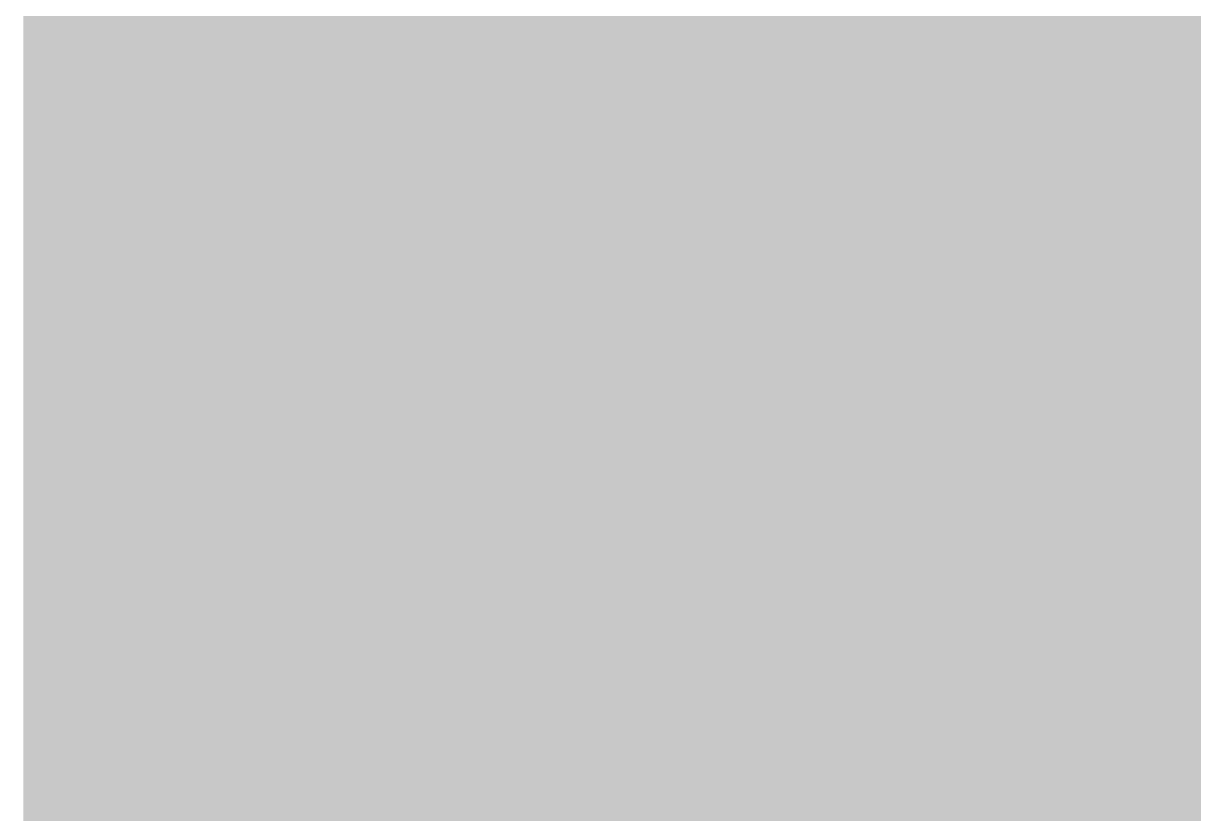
# Model space of a CAD drawing. Header units: inches. Extents: x 0.91 to 3.83, y 2.65 to 3.83.
# Drawn here: x 1.86122 to 1.90713, y 3.21103 to 3.24203 of the extents above; entities that cross this region are included whole.
import ezdxf

# ---------------------------------------------------------------- set-up
doc = ezdxf.new("R2010")
doc.units = ezdxf.units.IN
doc.header["$MEASUREMENT"] = 0
for name, color, linetype in [('Top Layer', 1, 'Continuous'), ('Top Paste', 8, 'Continuous'), ('Top Solder', 216, 'Continuous')]:
    doc.layers.add(name, color=color, linetype=linetype)

# ---------------------------------------------------------------- blocks, each defined once
blk = doc.blocks.new('R0805_53')
at = {"layer": 'Top Layer'}
blk.add_hatch(color=1, dxfattribs=at).paths.add_polyline_path([(0.02952765000000001, -0.01771650000000001), (0.02952765, -0.05118110000000001), (-0.02952745000000001, -0.05118109999999999), (-0.02952744999999999, -0.01771649999999999)])
at = {"layer": 'Top Paste'}
blk.add_hatch(color=8, dxfattribs=at).paths.add_polyline_path([(0.02952765000000001, -0.01771650000000001), (0.02952765, -0.05118110000000001), (-0.02952745000000001, -0.05118109999999999), (-0.02952744999999999, -0.01771649999999999)])
at = {"layer": 'Top Solder'}
blk.add_hatch(color=216, dxfattribs=at).paths.add_polyline_path([(0.03149615000000001, -0.01574800000000001), (0.03149614999999999, -0.0531496), (-0.03149595000000001, -0.0531496), (-0.03149594999999999, -0.01574799999999999)])

msp = doc.modelspace()

# ---------------------------------------------------------------- hatches: boundary and pattern name
at = {"layer": 'Top Layer'}
msp.add_hatch(color=1, dxfattribs=at).paths.add_polyline_path([(1.8877165, 3.2017342), (1.8876665, 3.203657), (1.8875165, 3.2053774), (1.8872665, 3.2068954), (1.8869165, 3.208211), (1.8864665, 3.2093242), (1.8859165, 3.210235), (1.8852665, 3.2109434), (1.8845165, 3.2114494), (1.8836665, 3.211753), (1.8827165, 3.2118542), (1.9027165, 3.2118542), (1.9017665, 3.211753), (1.9009165, 3.2114494), (1.9001665, 3.2109434), (1.8995165, 3.210235), (1.8989665, 3.2093242), (1.8985165, 3.208211), (1.8981665, 3.2068954), (1.8979165, 3.2053774), (1.8977665, 3.203657), (1.8977165, 3.2017342)])

# ---------------------------------------------------------------- linework, layer by layer
for points in [[(1.8927165, 3.2283463, 0.01, 0.01, 0), (1.8927166, 3.2283465, 0.01, 0.01, 0)], [(1.8927165, 3.1879922, 0.01, 0.01, 0), (1.8927165, 3.2283463, 0.01, 0.01, 0)]]:
    msp.add_lwpolyline(points, format="xyseb", dxfattribs=at)
for points in [[(1.8902165, 3.2283463, 0.005, 0.005, 1), (1.8952165, 3.2283463, 0.005, 0.005, 1)], [(1.8902165, 3.2283463, 0.005, 0.005, 1), (1.8952165, 3.2283463, 0.005, 0.005, 1)], [(1.8902166, 3.2283465, 0.005, 0.005, 1), (1.8952166, 3.2283465, 0.005, 0.005, 1)]]:
    msp.add_lwpolyline(points, format="xyseb", close=True, dxfattribs=at)

# ---------------------------------------------------------------- block references
msp.add_blockref('R0805_53', (1.8927165, 3.2627953))

doc.saveas('drawing.dxf')
